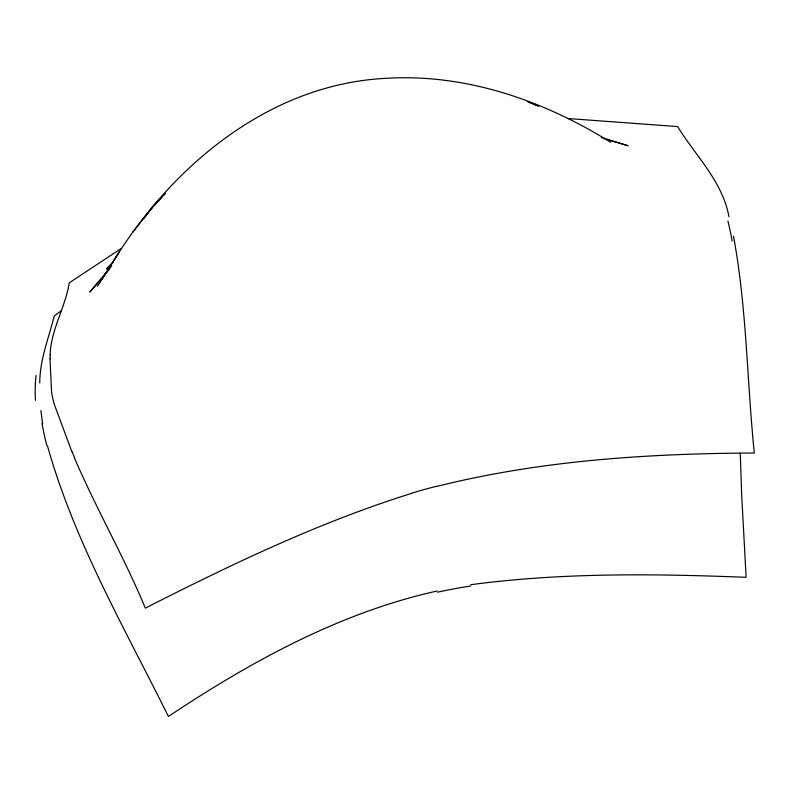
<?xml version="1.0" encoding="UTF-8"?>
<svg xmlns="http://www.w3.org/2000/svg" width="794" height="794" viewBox="0 0 794 794"><rect width="100%" height="100%" fill="white"/><g stroke="black" fill="none" stroke-linecap="round" stroke-linejoin="round"><path stroke-width="1.19" d="M49.982 358.709L51.57 391.918A175.355 57.843 44.4 0 0 54.796 405.714L71.897 451.717M39.769 382.956C39.75 359.742 48.781 338.125 54.23 315.933L61.118 310.841M50.121 354.819C50.945 329.5 65.316 307.556 69.257 282.823L121.422 248.383M97.414 286.287L119.229 251.916L114.187 260.005C172.764 165.261 269.523 84.64 384.683 78.407C464.51 73.068 543.503 100.292 610.606 142.265M101.394 280.222L106.674 272.134L99.28 282.763M132.826 232.146L153.47 205.854L165.132 193.518M143.764 218.489L152.994 206.857L162.006 197.111M111.775 265.801L106.684 272.114L109.016 269.345M107.895 270.486L89.801 292.023L97.731 283.24M163.653 195.344L165.291 193.567M411.669 493.362C319.119 522.244 231.57 564.336 145.332 608.115C124.062 556.922 96.282 508.815 74.428 457.91M436.66 486.434C540.466 460.441 647.646 453.563 754.3 452.997C746.916 380.763 746.836 307.685 733.477 236.146M437.166 590.994C339.634 612.67 250.924 661.561 168.417 716.456C124.579 628.114 74.328 541.548 47.501 445.95M470.802 584.702C561.963 572.514 654.395 573.695 746.122 577.317L741.656 494.473L740.256 453.295M567.918 118.524L677.649 126.583C695.713 156.09 722.391 181.181 728.952 216.663M605.018 139.158L616.601 142.364M617.762 142.682L628.074 145.729L601.316 137.392M528.298 101.86L527.434 101.513L538.491 106.128M529.419 102.337L538.421 106.098M42.638 423.927L40.901 410.587M46.846 445.365A227.908 67.49 57.1 0 1 42.052 423.331M35.422 400.365A357.558 67.063 67.3 0 1 36.097 375.473M437.593 592.185A215.045 81.534 -11 0 1 470.723 586.002M50.141 358.828A412.811 128.122 43.6 0 1 50.26 354.938M74.705 458.049A413.307 151.674 43.4 0 1 72.175 451.855M411.6 493.223A178.442 69.406 -14.9 0 1 436.64 486.285M727.919 221.109A336.884 71.242 -83.7 0 1 732.157 241.098M113.244 262.169L106.406 269.007L113.244 262.179"/></g></svg>
